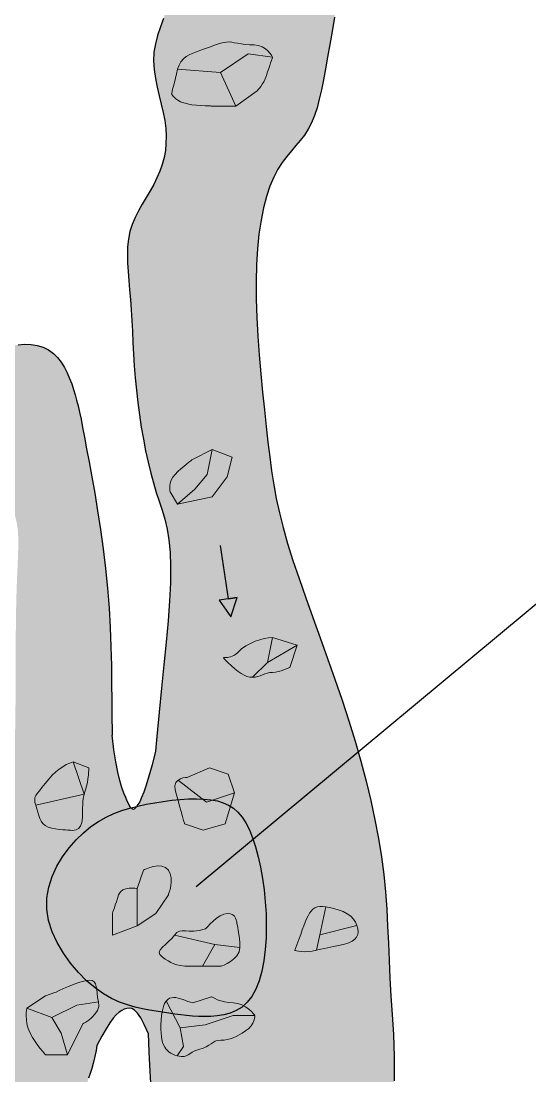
# Model space of a CAD drawing. Header units: metres. Extents: x -231 to 724, y -201 to 398.
# Drawn here: x 685.28 to 690.69, y 203.67 to 214.9 of the extents above; entities that cross this region are included whole.
import ezdxf

# ---------------------------------------------------------------- set-up
doc = ezdxf.new("R2010")
doc.units = ezdxf.units.M
doc.header["$MEASUREMENT"] = 0
for name, color, linetype in [("Blocs - Courant d'air", 204, 'Continuous'), ('Blocs - Echelle', 250, 'Continuous'), ('Blocs - Pentes', 36, 'Continuous'), ('Topo Dessin - Fond', 254, 'Continuous'), ('Topo Dessin - Galeries', 10, 'Continuous'), ('Topo Dessin - Légendes Grosses', 176, 'Continuous'), ('Topo Dessin - Puits', 36, 'Continuous'), ('Topo Dessin - Spéléothèmes', 26, 'Continuous')]:
    doc.layers.add(name, color=color, linetype=linetype)
doc.styles.add('PUITS', font='WINGDNG3.TTF')
doc.linetypes.add('PUITS_2-', pattern='A,0.6,["q",PUITS,S=1,R=0,X=-0.4,Y=-1],0.6', length=1.2)

# ---------------------------------------------------------------- blocks, each defined once
blk = doc.blocks.new('*U180')
at = {"layer": 'Topo Dessin - Spéléothèmes'}
h = blk.add_hatch(color=255, dxfattribs=at)
h.dxf.hatch_style = 2
edge = h.paths.add_edge_path()
edge.add_spline(control_points=[(0.312, 1.058), (-0.009, 0.95), (-0.33, 0.737), (-0.651, 0.309), (-0.971, -0.119), (-1.078, -0.119), (-0.971, -0.44), (-0.864, -0.761), (-0.864, -1.081), (-0.543, -1.189), (-0.223, -1.295), (0.205, -1.295), (0.205, -1.295), (0.205, -1.295), (0.633, -1.402), (0.633, -0.867), (0.633, -0.333), (0.633, -0.226), (0.74, 0.095), (0.847, 0.416), (0.847, 0.843), (0.847, 0.843), (0.847, 0.843), (0.312, 1.058), (0.312, 1.058)], knot_values=[0, 0, 0, 0, 1, 1, 1, 2, 2, 2, 3, 3, 3, 4, 4, 4, 5, 5, 5, 6, 6, 6, 7, 7, 7, 8, 8, 8, 8], degree=3, periodic=0)
at = {"layer": 'Topo Dessin - Spéléothèmes', "lineweight": 5}
blk.add_lwpolyline([(-0.971, -0.44), (0.693, -0.055), (0.312, 1.058)], dxfattribs=at)
at = {"layer": 'Topo Dessin - Spéléothèmes', "lineweight": 9}
blk.add_open_spline([(0.312, 1.058), (-0.009, 0.95), (-0.33, 0.737), (-0.651, 0.309), (-0.971, -0.119), (-1.078, -0.119), (-0.971, -0.44), (-0.864, -0.761), (-0.864, -1.081), (-0.543, -1.189), (-0.223, -1.295), (0.205, -1.295), (0.205, -1.295), (0.205, -1.295), (0.633, -1.402), (0.633, -0.867), (0.633, -0.333), (0.633, -0.226), (0.74, 0.095), (0.847, 0.416), (0.847, 0.843), (0.847, 0.843), (0.847, 0.843), (0.312, 1.058), (0.312, 1.058)], degree=3, knots=[0, 0, 0, 0, 1, 1, 1, 2, 2, 2, 3, 3, 3, 4, 4, 4, 5, 5, 5, 6, 6, 6, 7, 7, 7, 8, 8, 8, 8], dxfattribs=at)
blk = doc.blocks.new('*U186')
at = {"layer": 'Topo Dessin - Spéléothèmes'}
h = blk.add_hatch(color=255, dxfattribs=at)
h.dxf.hatch_style = 2
edge = h.paths.add_edge_path()
edge.add_spline(control_points=[(-0.642, 0.856), (-0.642, 0.856), (-1.177, 0.856), (-1.07, 0.428), (-0.963, 0), (-0.749, -0.748), (-0.749, -0.748), (-0.749, -0.748), (-0.107, -0.963), (-0.107, -0.963), (-0.107, -0.963), (0.642, -0.748), (0.642, -0.748), (0.642, -0.748), (0.963, 0.321), (0.963, 0.321), (0.963, 0.321), (0.749, 0.963), (0.749, 0.963), (0.749, 0.963), (0.107, 1.177), (0.107, 1.177), (0.107, 1.177), (-0.642, 0.856), (-0.642, 0.856)], knot_values=[0, 0, 0, 0, 1, 1, 1, 2, 2, 2, 3, 3, 3, 4, 4, 4, 5, 5, 5, 6, 6, 6, 7, 7, 7, 8, 8, 8, 8], degree=3, periodic=0)
at = {"layer": 'Topo Dessin - Spéléothèmes', "lineweight": 5}
blk.add_lwpolyline([(-0.963, 0.749), (0, 0), (0.963, 0.321)], dxfattribs=at)
at = {"layer": 'Topo Dessin - Spéléothèmes', "lineweight": 9}
blk.add_open_spline([(-0.642, 0.856), (-0.642, 0.856), (-1.177, 0.856), (-1.07, 0.428), (-0.963, 0), (-0.749, -0.748), (-0.749, -0.748), (-0.749, -0.748), (-0.107, -0.963), (-0.107, -0.963), (-0.107, -0.963), (0.642, -0.748), (0.642, -0.748), (0.642, -0.748), (0.963, 0.321), (0.963, 0.321), (0.963, 0.321), (0.749, 0.963), (0.749, 0.963), (0.749, 0.963), (0.107, 1.177), (0.107, 1.177), (0.107, 1.177), (-0.642, 0.856), (-0.642, 0.856)], degree=3, knots=[0, 0, 0, 0, 1, 1, 1, 2, 2, 2, 3, 3, 3, 4, 4, 4, 5, 5, 5, 6, 6, 6, 7, 7, 7, 8, 8, 8, 8], dxfattribs=at)
blk = doc.blocks.new('*U187')
at = {"layer": 'Topo Dessin - Spéléothèmes'}
h = blk.add_hatch(color=255, dxfattribs=at)
h.dxf.hatch_style = 2
edge = h.paths.add_edge_path()
edge.add_spline(control_points=[(-0.428, 0.749), (-0.855, 0.856), (-1.39, 1.283), (-1.497, 0.321), (-1.604, -0.641), (-1.39, -0.962), (-0.962, -1.069), (-0.535, -1.176), (-0.641, -0.962), (-0.214, -0.855), (0.214, -0.748), (0.214, -0.535), (0.535, -0.535), (0.855, -0.535), (1.07, -0.428), (1.39, -0.214), (1.711, 0), (1.711, 0.321), (1.711, 0.321), (1.711, 0.321), (1.39, 0.749), (0.963, 0.749), (0.535, 0.749), (0.214, 0.963), (0.214, 0.963), (0.214, 0.963), (-0.428, 0.749), (-0.428, 0.749)], knot_values=[0, 0, 0, 0, 1, 1, 1, 2, 2, 2, 3, 3, 3, 4, 4, 4, 5, 5, 5, 6, 6, 6, 7, 7, 7, 8, 8, 8, 9, 9, 9, 9], degree=3, periodic=0)
at = {"layer": 'Topo Dessin - Spéléothèmes', "lineweight": 5}
for points in [[(-1.34, 0.815), (-0.855, -0.107), (0, 0), (0.963, 0.321), (1.711, 0.321)], [(-0.855, -0.107), (-0.749, -0.748), (-0.962, -1.069)]]:
    blk.add_lwpolyline(points, dxfattribs=at)
at = {"layer": 'Topo Dessin - Spéléothèmes', "lineweight": 9}
blk.add_open_spline([(-0.428, 0.749), (-0.855, 0.856), (-1.39, 1.283), (-1.497, 0.321), (-1.604, -0.641), (-1.39, -0.962), (-0.962, -1.069), (-0.535, -1.176), (-0.641, -0.962), (-0.214, -0.855), (0.214, -0.748), (0.214, -0.535), (0.535, -0.535), (0.855, -0.535), (1.07, -0.428), (1.39, -0.214), (1.711, 0), (1.711, 0.321), (1.711, 0.321), (1.711, 0.321), (1.39, 0.749), (0.963, 0.749), (0.535, 0.749), (0.214, 0.963), (0.214, 0.963), (0.214, 0.963), (-0.428, 0.749), (-0.428, 0.749)], degree=3, knots=[0, 0, 0, 0, 1, 1, 1, 2, 2, 2, 3, 3, 3, 4, 4, 4, 5, 5, 5, 6, 6, 6, 7, 7, 7, 8, 8, 8, 9, 9, 9, 9], dxfattribs=at)
blk = doc.blocks.new('*U181')
at = {"layer": 'Topo Dessin - Spéléothèmes'}
h = blk.add_hatch(color=255, dxfattribs=at)
h.dxf.hatch_style = 2
edge = h.paths.add_edge_path()
edge.add_spline(control_points=[(-0.214, 0.748), (-0.214, 0.748), (-0.856, 0.32), (-0.856, 0.32), (-0.856, 0.32), (-0.963, -0.107), (-0.749, -0.535), (-0.535, -0.963), (-0.214, -1.284), (-0.214, -1.284), (-0.214, -1.284), (0.535, -1.284), (0.535, -1.284), (0.535, -1.284), (1.069, -0.214), (1.069, -0.214), (1.069, -0.214), (1.711, 0.107), (1.604, 0.535), (1.497, 0.963), (1.604, 1.283), (1.284, 1.283), (0.963, 1.283), (0.107, 0.856), (0.107, 0.856), (0.107, 0.856), (-0.214, 0.748), (-0.214, 0.748)], knot_values=[0, 0, 0, 0, 1, 1, 1, 2, 2, 2, 3, 3, 3, 4, 4, 4, 5, 5, 5, 6, 6, 6, 7, 7, 7, 8, 8, 8, 9, 9, 9, 9], degree=3, periodic=0)
at = {"layer": 'Topo Dessin - Spéléothèmes', "lineweight": 5}
for points in [[(-0.856, 0.32), (0, 0), (0.855, 0.428), (1.604, 0.535)], [(0, 0), (0.321, -0.535), (0.535, -1.284)]]:
    blk.add_lwpolyline(points, dxfattribs=at)
at = {"layer": 'Topo Dessin - Spéléothèmes', "lineweight": 9}
blk.add_open_spline([(-0.214, 0.748), (-0.214, 0.748), (-0.856, 0.32), (-0.856, 0.32), (-0.856, 0.32), (-0.963, -0.107), (-0.749, -0.535), (-0.535, -0.963), (-0.214, -1.284), (-0.214, -1.284), (-0.214, -1.284), (0.535, -1.284), (0.535, -1.284), (0.535, -1.284), (1.069, -0.214), (1.069, -0.214), (1.069, -0.214), (1.711, 0.107), (1.604, 0.535), (1.497, 0.963), (1.604, 1.283), (1.284, 1.283), (0.963, 1.283), (0.107, 0.856), (0.107, 0.856), (0.107, 0.856), (-0.214, 0.748), (-0.214, 0.748)], degree=3, knots=[0, 0, 0, 0, 1, 1, 1, 2, 2, 2, 3, 3, 3, 4, 4, 4, 5, 5, 5, 6, 6, 6, 7, 7, 7, 8, 8, 8, 9, 9, 9, 9], dxfattribs=at)
blk = doc.blocks.new('*U183')
at = {"layer": 'Topo Dessin - Spéléothèmes'}
h = blk.add_hatch(color=255, dxfattribs=at)
h.dxf.hatch_style = 2
edge = h.paths.add_edge_path()
edge.add_spline(control_points=[(-0.321, 0.535), (-0.963, 0.321), (-1.177, 0.642), (-1.39, 0.321), (-1.604, 0), (-2.139, -0.214), (-1.818, -0.428), (-1.497, -0.641), (-1.39, -0.749), (-0.856, -0.749), (-0.321, -0.749), (0.214, -0.749), (0.214, -0.749), (0.214, -0.749), (0.855, -0.535), (0.855, -0.107), (0.855, 0.321), (0.749, 0.748), (0.749, 0.748), (0.749, 0.748), (0.749, 1.069), (0.428, 1.069), (0.107, 1.069), (-0.321, 0.535), (-0.321, 0.535)], knot_values=[0, 0, 0, 0, 1, 1, 1, 2, 2, 2, 3, 3, 3, 4, 4, 4, 5, 5, 5, 6, 6, 6, 7, 7, 7, 8, 8, 8, 8], degree=3, periodic=0)
at = {"layer": 'Topo Dessin - Spéléothèmes', "lineweight": 5}
for points in [[(-1.39, 0.321), (0, 0), (0.855, -0.107)], [(0, 0), (-0.428, -0.749)]]:
    blk.add_lwpolyline(points, dxfattribs=at)
at = {"layer": 'Topo Dessin - Spéléothèmes', "lineweight": 9}
blk.add_open_spline([(-0.321, 0.535), (-0.963, 0.321), (-1.177, 0.642), (-1.39, 0.321), (-1.604, 0), (-2.139, -0.214), (-1.818, -0.428), (-1.497, -0.641), (-1.39, -0.749), (-0.856, -0.749), (-0.321, -0.749), (0.214, -0.749), (0.214, -0.749), (0.214, -0.749), (0.855, -0.535), (0.855, -0.107), (0.855, 0.321), (0.749, 0.748), (0.749, 0.748), (0.749, 0.748), (0.749, 1.069), (0.428, 1.069), (0.107, 1.069), (-0.321, 0.535), (-0.321, 0.535)], degree=3, knots=[0, 0, 0, 0, 1, 1, 1, 2, 2, 2, 3, 3, 3, 4, 4, 4, 5, 5, 5, 6, 6, 6, 7, 7, 7, 8, 8, 8, 8], dxfattribs=at)
blk = doc.blocks.new('*U184')
at = {"layer": 'Topo Dessin - Spéléothèmes'}
h = blk.add_hatch(color=255, dxfattribs=at)
h.dxf.hatch_style = 2
edge = h.paths.add_edge_path()
edge.add_spline(control_points=[(-0.372, 0.245), (-0.372, 0.245), (-0.907, 0.352), (-1.014, 0.031), (-1.121, -0.29), (-1.228, -0.611), (-1.228, -0.611), (-1.228, -0.611), (-1.228, -1.359), (-1.228, -1.359), (-1.228, -1.359), (-0.372, -1.039), (-0.372, -1.039), (-0.372, -1.039), (0.27, -0.611), (0.27, -0.611), (0.27, -0.611), (0.697, 0.031), (0.697, 0.031), (0.697, 0.031), (0.911, 0.565), (0.697, 0.886), (0.484, 1.207), (-0.158, 0.886), (-0.158, 0.886), (-0.158, 0.886), (-0.372, 0.245), (-0.372, 0.245)], knot_values=[0, 0, 0, 0, 1, 1, 1, 2, 2, 2, 3, 3, 3, 4, 4, 4, 5, 5, 5, 6, 6, 6, 7, 7, 7, 8, 8, 8, 9, 9, 9, 9], degree=3, periodic=0)
at = {"layer": 'Topo Dessin - Spéléothèmes', "lineweight": 5}
blk.add_lwpolyline([(-0.372, 0.245), (-0.372, -1.039)], dxfattribs=at)
at = {"layer": 'Topo Dessin - Spéléothèmes', "lineweight": 9}
blk.add_open_spline([(-0.372, 0.245), (-0.372, 0.245), (-0.907, 0.352), (-1.014, 0.031), (-1.121, -0.29), (-1.228, -0.611), (-1.228, -0.611), (-1.228, -0.611), (-1.228, -1.359), (-1.228, -1.359), (-1.228, -1.359), (-0.372, -1.039), (-0.372, -1.039), (-0.372, -1.039), (0.27, -0.611), (0.27, -0.611), (0.27, -0.611), (0.697, 0.031), (0.697, 0.031), (0.697, 0.031), (0.911, 0.565), (0.697, 0.886), (0.484, 1.207), (-0.158, 0.886), (-0.158, 0.886), (-0.158, 0.886), (-0.372, 0.245), (-0.372, 0.245)], degree=3, knots=[0, 0, 0, 0, 1, 1, 1, 2, 2, 2, 3, 3, 3, 4, 4, 4, 5, 5, 5, 6, 6, 6, 7, 7, 7, 8, 8, 8, 9, 9, 9, 9], dxfattribs=at)
blk = doc.blocks.new('*U185')
at = {"layer": 'Topo Dessin - Spéléothèmes'}
h = blk.add_hatch(color=255, dxfattribs=at)
h.dxf.hatch_style = 2
edge = h.paths.add_edge_path()
edge.add_spline(control_points=[(8.03, 26.75), (0, 26.75), (-10.7, 21.39), (-18.72, 18.72), (-26.73, 16.05), (-34.76, 13.38), (-37.43, 2.69), (-40.1, -8.01), (-42.77, -18.71), (-42.77, -18.71), (-42.77, -18.71), (-40.1, -24.06), (-32.09, -26.73), (-24.06, -29.4), (-8.03, -29.4), (-8.03, -29.4), (-8.03, -29.4), (13.37, -29.4), (13.37, -29.4), (13.37, -29.4), (32.09, -16.04), (32.09, -16.04), (32.09, -16.04), (37.43, -10.68), (40.1, -2.67), (42.77, 5.36), (45.46, 13.37), (45.46, 13.37), (45.46, 13.37), (40.1, 24.06), (29.4, 24.06), (18.72, 24.06), (8.03, 26.75), (8.03, 26.75)], knot_values=[0, 0, 0, 0, 1, 1, 1, 2, 2, 2, 3, 3, 3, 4, 4, 4, 5, 5, 5, 6, 6, 6, 7, 7, 7, 8, 8, 8, 9, 9, 9, 10, 10, 10, 11, 11, 11, 11], degree=3, periodic=0)
at = {"layer": 'Topo Dessin - Spéléothèmes', "lineweight": 5}
for points in [[(-37.43, 2.69), (0, 0), (24.06, 16.05), (45.46, 13.37)], [(0, 0), (13.37, -29.4)]]:
    blk.add_lwpolyline(points, dxfattribs=at)
at = {"layer": 'Topo Dessin - Spéléothèmes', "lineweight": 9}
blk.add_open_spline([(8.03, 26.75), (0, 26.75), (-10.7, 21.39), (-18.72, 18.72), (-26.73, 16.05), (-34.76, 13.38), (-37.43, 2.69), (-40.1, -8.01), (-42.77, -18.71), (-42.77, -18.71), (-42.77, -18.71), (-40.1, -24.06), (-32.09, -26.73), (-24.06, -29.4), (-8.03, -29.4), (-8.03, -29.4), (-8.03, -29.4), (13.37, -29.4), (13.37, -29.4), (13.37, -29.4), (32.09, -16.04), (32.09, -16.04), (32.09, -16.04), (37.43, -10.68), (40.1, -2.67), (42.77, 5.36), (45.46, 13.37), (45.46, 13.37), (45.46, 13.37), (40.1, 24.06), (29.4, 24.06), (18.72, 24.06), (8.03, 26.75), (8.03, 26.75)], degree=3, knots=[0, 0, 0, 0, 1, 1, 1, 2, 2, 2, 3, 3, 3, 4, 4, 4, 5, 5, 5, 6, 6, 6, 7, 7, 7, 8, 8, 8, 9, 9, 9, 10, 10, 10, 11, 11, 11, 11], dxfattribs=at)
blk = doc.blocks.new('block 519')
at = {"layer": 'Topo Dessin - Spéléothèmes'}
h = blk.add_hatch(color=255, dxfattribs=at)
h.dxf.hatch_style = 2
edge = h.paths.add_edge_path()
edge.add_spline(control_points=[(-0.855, -0.535), (-0.428, 0.535), (-0.428, 1.069), (0.214, 0.963), (0.855, 0.855), (1.177, 0.641), (1.283, 0.32), (1.39, 0), (1.283, -0.214), (0.855, -0.321), (0.428, -0.428), (0.321, -0.428), (-0.107, -0.535), (-0.535, -0.642), (-0.855, -0.535), (-0.855, -0.535)], knot_values=[0, 0, 0, 0, 1, 1, 1, 2, 2, 2, 3, 3, 3, 4, 4, 4, 5, 5, 5, 5], degree=3, periodic=0)
at = {"layer": 'Topo Dessin - Spéléothèmes', "lineweight": 5}
for points in [[(0.214, 0.963), (0, 0), (1.283, 0.32)], [(0, 0), (-0.107, -0.535)]]:
    blk.add_lwpolyline(points, dxfattribs=at)
at = {"layer": 'Topo Dessin - Spéléothèmes', "lineweight": 9}
blk.add_open_spline([(-0.855, -0.535), (-0.428, 0.535), (-0.428, 1.069), (0.214, 0.963), (0.855, 0.855), (1.177, 0.641), (1.283, 0.32), (1.39, 0), (1.283, -0.214), (0.855, -0.321), (0.428, -0.428), (0.321, -0.428), (-0.107, -0.535), (-0.535, -0.642), (-0.855, -0.535), (-0.855, -0.535)], degree=3, knots=[0, 0, 0, 0, 1, 1, 1, 2, 2, 2, 3, 3, 3, 4, 4, 4, 5, 5, 5, 5], dxfattribs=at)
blk = doc.blocks.new('*U193')
at = {"layer": 'Topo Dessin - Spéléothèmes'}
h = blk.add_hatch(color=255, dxfattribs=at)
h.dxf.hatch_style = 2
edge = h.paths.add_edge_path()
edge.add_spline(control_points=[(-0.299, 0.798), (-0.299, 0.798), (-0.726, 0.477), (-1.047, 0.156), (-1.368, -0.165), (-1.261, -0.592), (-1.261, -0.592), (-1.261, -0.592), (-0.941, -1.128), (-0.941, -1.128), (-0.941, -1.128), (0.557, -0.807), (0.557, -0.807), (0.557, -0.807), (1.199, 0.049), (1.199, 0.049), (1.199, 0.049), (1.412, 0.905), (1.412, 0.905), (1.412, 0.905), (0.557, 1.225), (0.557, 1.225), (0.557, 1.225), (-0.299, 0.798), (-0.299, 0.798)], knot_values=[0, 0, 0, 0, 1, 1, 1, 2, 2, 2, 3, 3, 3, 4, 4, 4, 5, 5, 5, 6, 6, 6, 7, 7, 7, 8, 8, 8, 8], degree=3, periodic=0)
at = {"layer": 'Topo Dessin - Spéléothèmes', "lineweight": 5}
blk.add_lwpolyline([(0.557, 1.225), (0.343, 0.156), (-0.192, -0.485), (-0.941, -1.128)], dxfattribs=at)
at = {"layer": 'Topo Dessin - Spéléothèmes', "lineweight": 9}
blk.add_open_spline([(-0.299, 0.798), (-0.299, 0.798), (-0.726, 0.477), (-1.047, 0.156), (-1.368, -0.165), (-1.261, -0.592), (-1.261, -0.592), (-1.261, -0.592), (-0.941, -1.128), (-0.941, -1.128), (-0.941, -1.128), (0.557, -0.807), (0.557, -0.807), (0.557, -0.807), (1.199, 0.049), (1.199, 0.049), (1.199, 0.049), (1.412, 0.905), (1.412, 0.905), (1.412, 0.905), (0.557, 1.225), (0.557, 1.225), (0.557, 1.225), (-0.299, 0.798), (-0.299, 0.798)], degree=3, knots=[0, 0, 0, 0, 1, 1, 1, 2, 2, 2, 3, 3, 3, 4, 4, 4, 5, 5, 5, 6, 6, 6, 7, 7, 7, 8, 8, 8, 8], dxfattribs=at)
blk = doc.blocks.new('*U192')
at = {"layer": 'Topo Dessin - Spéléothèmes'}
h = blk.add_hatch(color=255, dxfattribs=at)
h.dxf.hatch_style = 2
edge = h.paths.add_edge_path()
edge.add_spline(control_points=[(0.214, 1.069), (-0.214, 1.069), (-0.856, 0.856), (-1.284, 0.428), (-1.712, 0), (-2.139, 0.427), (-1.712, 0), (-1.284, -0.428), (-0.963, -0.641), (-0.642, -0.641), (-0.321, -0.641), (-0.107, -0.428), (0.214, -0.428), (0.535, -0.428), (0.962, -0.214), (0.962, -0.214), (0.962, -0.214), (1.283, 0.748), (1.283, 0.748), (1.283, 0.748), (0.214, 1.069), (0.214, 1.069)], knot_values=[0, 0, 0, 0, 1, 1, 1, 2, 2, 2, 3, 3, 3, 4, 4, 4, 5, 5, 5, 6, 6, 6, 7, 7, 7, 7], degree=3, periodic=0)
at = {"layer": 'Topo Dessin - Spéléothèmes', "lineweight": 5}
for points in [[(0.214, 1.069), (0, 0), (-0.642, -0.641)], [(0, 0), (1.283, 0.748)]]:
    blk.add_lwpolyline(points, dxfattribs=at)
at = {"layer": 'Topo Dessin - Spéléothèmes', "color": 0, "lineweight": 5}
blk.add_lwpolyline([(0, 0), (0, 0)], dxfattribs=at)
at = {"layer": 'Topo Dessin - Spéléothèmes', "lineweight": 9}
blk.add_open_spline([(0.214, 1.069), (-0.214, 1.069), (-0.856, 0.856), (-1.284, 0.428), (-1.712, 0), (-2.139, 0.427), (-1.712, 0), (-1.284, -0.428), (-0.963, -0.641), (-0.642, -0.641), (-0.321, -0.641), (-0.107, -0.428), (0.214, -0.428), (0.535, -0.428), (0.962, -0.214), (0.962, -0.214), (0.962, -0.214), (1.283, 0.748), (1.283, 0.748), (1.283, 0.748), (0.214, 1.069), (0.214, 1.069)], degree=3, knots=[0, 0, 0, 0, 1, 1, 1, 2, 2, 2, 3, 3, 3, 4, 4, 4, 5, 5, 5, 6, 6, 6, 7, 7, 7, 7], dxfattribs=at)
blk = doc.blocks.new('Pente 000')
at = {"layer": 'Blocs - Pentes'}
h = blk.add_hatch(color=256, dxfattribs=at)
h.dxf.hatch_style = 1
h.paths.add_polyline_path([(1.248, -0.605), (2.439, -0.009), (1.248, 0.586)])
for p, q in [((1.248, -0.009), (1.248, 0.586)), ((1.248, 0.586), (1.248, -0.605)), ((2.439, -0.009), (1.248, 0.586)), ((-2.28, -0.009), (1.248, -0.009)), ((1.248, -0.605), (2.439, -0.009))]:
    blk.add_line(p, q, dxfattribs=at)

msp = doc.modelspace()

# ---------------------------------------------------------------- hatches: boundary and pattern name
at = {"layer": 'Topo Dessin - Fond'}
h = msp.add_hatch(color=256, dxfattribs=at)
h.dxf.hatch_style = 1
h.paths.add_polyline_path([(685.674, 217.029), (685.735, 216.999), (685.802, 216.95), (685.874, 216.881), (685.952, 216.795), (686.033, 216.694), (686.117, 216.583), (686.202, 216.464), (686.287, 216.341), (686.372, 216.217), (686.454, 216.096), (686.533, 215.98), (686.608, 215.869), (686.676, 215.762), (686.736, 215.66), (686.786, 215.561), (686.825, 215.466), (686.852, 215.372), (686.864, 215.281), (686.861, 215.19), (686.846, 215.101), (686.821, 215.012), (686.792, 214.924), (686.761, 214.835), (686.731, 214.746), (686.707, 214.656), (686.691, 214.566), (686.687, 214.474), (686.693, 214.381), (686.707, 214.288), (686.726, 214.195), (686.747, 214.103), (686.77, 214.013), (686.791, 213.924), (686.807, 213.838), (686.818, 213.754), (686.822, 213.673), (686.82, 213.595), (686.813, 213.519), (686.799, 213.444), (686.78, 213.371), (686.755, 213.3), (686.724, 213.229), (686.689, 213.159), (686.65, 213.09), (686.609, 213.02), (686.568, 212.95), (686.528, 212.879), (686.492, 212.807), (686.461, 212.733), (686.437, 212.657), (686.421, 212.578), (686.412, 212.496), (686.409, 212.411), (686.411, 212.323), (686.416, 212.231), (686.424, 212.136), (686.433, 212.036), (686.441, 211.933), (686.449, 211.824), (686.456, 211.712), (686.462, 211.596), (686.468, 211.476), (686.475, 211.353), (686.483, 211.228), (686.493, 211.1), (686.505, 210.97), (686.52, 210.839), (686.537, 210.707), (686.557, 210.576), (686.579, 210.447), (686.603, 210.322), (686.629, 210.202), (686.657, 210.087), (686.686, 209.981), (686.717, 209.881), (686.748, 209.787), (686.779, 209.693), (686.806, 209.596), (686.831, 209.491), (686.85, 209.375), (686.863, 209.243), (686.869, 209.092), (686.867, 208.919), (686.857, 208.725), (686.842, 208.513), (686.821, 208.286), (686.798, 208.046), (686.772, 207.798), (686.747, 207.543), (686.722, 207.284), (686.699, 207.023), (686.678, 206.763), (686.66, 206.503), (686.644, 206.246), (686.631, 205.99), (686.621, 205.738), (686.614, 205.491), (686.61, 205.248), (686.609, 205.011), (686.611, 204.781), (686.615, 204.556), (686.621, 204.338), (686.629, 204.126), (686.638, 203.921), (686.648, 203.721), (686.659, 203.529), (686.67, 203.342), (686.681, 203.163), (686.693, 202.991), (686.706, 202.827), (686.72, 202.672), (686.735, 202.525), (686.751, 202.388), (686.77, 202.261), (689.077, 202.169), (689.152, 202.608), (689.203, 202.992), (689.233, 203.326), (689.246, 203.619), (689.247, 203.878), (689.239, 204.11), (689.227, 204.322), (689.213, 204.52), (689.203, 204.712), (689.194, 204.899), (689.186, 205.082), (689.178, 205.264), (689.168, 205.446), (689.154, 205.629), (689.136, 205.814), (689.112, 206.003), (689.081, 206.198), (689.043, 206.397), (688.999, 206.6), (688.949, 206.808), (688.892, 207.019), (688.831, 207.233), (688.764, 207.451), (688.693, 207.671), (688.617, 207.892), (688.539, 208.114), (688.46, 208.334), (688.382, 208.55), (688.307, 208.76), (688.236, 208.963), (688.171, 209.156), (688.114, 209.337), (688.066, 209.506), (688.026, 209.664), (687.993, 209.815), (687.966, 209.963), (687.943, 210.11), (687.923, 210.26), (687.905, 210.417), (687.886, 210.583), (687.867, 210.761), (687.847, 210.949), (687.829, 211.144), (687.812, 211.344), (687.797, 211.545), (687.786, 211.744), (687.779, 211.939), (687.778, 212.127), (687.782, 212.306), (687.793, 212.474), (687.809, 212.631), (687.831, 212.777), (687.858, 212.911), (687.89, 213.032), (687.926, 213.142), (687.966, 213.238), (688.01, 213.321), (688.057, 213.394), (688.105, 213.458), (688.154, 213.517), (688.203, 213.572), (688.249, 213.627), (688.293, 213.684), (688.333, 213.746), (688.368, 213.815), (688.399, 213.891), (688.427, 213.974), (688.451, 214.066), (688.474, 214.165), (688.496, 214.273), (688.518, 214.389), (688.54, 214.513), (688.563, 214.647), (688.588, 214.788), (688.613, 214.938), (688.639, 215.096), (688.665, 215.26), (688.692, 215.432), (688.718, 215.61), (688.744, 215.793), (688.77, 215.983), (688.795, 216.176), (688.821, 216.371), (688.848, 216.566), (688.876, 216.759), (688.905, 216.948), (688.937, 217.131), (688.972, 217.307), (689.009, 217.474), (689.05, 217.631), (689.095, 217.78), (689.143, 217.92), (689.195, 218.052), (689.252, 218.177), (689.313, 218.295), (689.378, 218.406), (689.449, 218.511), (689.522, 218.611), (689.596, 218.706), (689.669, 218.799), (689.74, 218.89), (689.806, 218.98), (689.866, 219.071), (689.917, 219.163), (689.957, 219.257), (689.987, 219.352), (690.003, 219.448), (690.005, 219.543), (689.992, 219.636), (689.962, 219.726), (689.915, 219.812), (689.848, 219.892), (689.761, 219.966), (689.658, 220.032), (689.54, 220.088), (689.41, 220.133), (689.273, 220.166), (689.13, 220.184), (688.985, 220.185), (688.84, 220.17), (688.699, 220.136), (688.562, 220.085), (688.43, 220.022), (688.304, 219.948), (688.184, 219.867), (688.072, 219.782), (687.967, 219.696), (687.87, 219.611), (687.782, 219.53), (687.704, 219.452), (687.634, 219.373), (687.575, 219.293), (687.525, 219.208), (687.485, 219.117), (687.455, 219.017), (687.436, 218.906), (687.427, 218.783), (687.428, 218.647), (687.437, 218.502), (687.453, 218.349), (687.475, 218.188), (687.503, 218.023), (687.535, 217.855), (687.57, 217.684), (687.606, 217.514), (687.645, 217.344), (687.684, 217.176), (687.723, 217.009), (687.762, 216.844), (687.8, 216.683), (687.836, 216.525), (687.87, 216.371), (687.901, 216.222), (687.93, 216.079), (687.954, 215.943), (687.974, 215.815), (687.99, 215.697), (688, 215.589), (688.005, 215.494), (688.004, 215.412), (687.996, 215.344), (687.982, 215.292), (687.963, 215.255), (687.941, 215.236), (687.915, 215.234), (687.886, 215.25), (687.857, 215.286), (687.826, 215.341), (687.796, 215.417), (687.765, 215.511), (687.732, 215.621), (687.698, 215.745), (687.661, 215.88), (687.621, 216.024), (687.577, 216.176), (687.528, 216.331), (687.474, 216.489), (687.416, 216.648), (687.358, 216.806), (687.3, 216.961), (687.245, 217.112), (687.194, 217.258), (687.151, 217.396), (687.117, 217.526), (687.093, 217.646), (687.078, 217.759), (687.069, 217.865), (687.063, 217.966), (687.059, 218.066), (687.053, 218.166), (687.043, 218.267), (687.027, 218.372), (687.002, 218.483), (686.97, 218.596), (686.93, 218.71), (686.884, 218.822), (686.833, 218.928), (686.777, 219.026), (686.719, 219.114), (686.658, 219.188), (686.595, 219.246), (686.532, 219.29), (686.467, 219.319), (686.402, 219.335), (686.336, 219.339), (686.27, 219.332), (686.204, 219.315), (686.138, 219.29), (686.073, 219.256), (686.007, 219.216), (685.941, 219.168), (685.875, 219.115), (685.808, 219.057), (685.739, 218.994), (685.668, 218.927), (685.596, 218.856), (685.521, 218.783), (685.443, 218.705), (685.362, 218.623), (685.276, 218.535), (685.185, 218.44), (685.089, 218.337), (684.986, 218.224), (684.876, 218.101), (684.759, 217.968), (684.638, 217.825), (684.513, 217.676), (684.389, 217.521), (684.268, 217.364), (684.152, 217.207), (684.043, 217.052), (683.946, 216.901), (683.86, 216.755), (683.785, 216.616), (683.716, 216.483), (683.65, 216.357), (683.585, 216.237), (683.517, 216.123), (683.443, 216.015), (683.359, 215.914), (683.264, 215.82), (683.16, 215.73), (683.048, 215.642), (682.932, 215.557), (682.815, 215.47), (682.699, 215.382), (682.588, 215.289), (682.483, 215.191), (682.388, 215.086), (682.302, 214.976), (682.227, 214.862), (682.16, 214.748), (682.104, 214.634), (682.057, 214.524), (682.019, 214.419), (681.991, 214.322), (681.972, 214.234), (681.962, 214.154), (681.959, 214.082), (681.964, 214.016), (681.975, 213.954), (681.992, 213.896), (682.013, 213.841), (682.039, 213.787), (682.068, 213.733), (682.099, 213.68), (682.131, 213.627), (682.163, 213.575), (682.194, 213.523), (682.223, 213.472), (682.249, 213.422), (682.27, 213.373), (682.286, 213.325), (682.297, 213.278), (682.305, 213.232), (682.311, 213.188), (682.315, 213.146), (682.319, 213.105), (682.323, 213.065), (682.329, 213.027), (682.338, 212.99), (682.348, 212.955), (682.359, 212.92), (682.37, 212.885), (682.381, 212.85), (682.39, 212.813), (682.398, 212.774), (682.401, 212.733), (682.402, 212.688), (682.399, 212.641), (682.393, 212.589), (682.385, 212.533), (682.376, 212.473), (682.366, 212.408), (682.356, 212.337), (682.346, 212.261), (683.71, 212.406), (683.658, 212.554), (683.608, 212.674), (683.559, 212.771), (683.512, 212.847), (683.468, 212.908), (683.427, 212.957), (683.39, 212.997), (683.357, 213.031), (683.329, 213.064), (683.306, 213.096), (683.287, 213.126), (683.274, 213.154), (683.265, 213.181), (683.258, 213.218), (683.266, 213.25), (683.276, 213.27), (683.289, 213.287), (683.307, 213.303), (683.327, 213.317), (683.35, 213.33), (683.376, 213.342), (683.403, 213.352), (683.431, 213.362), (683.46, 213.371), (683.489, 213.381), (683.518, 213.393), (683.547, 213.409), (683.575, 213.43), (683.602, 213.457), (683.628, 213.493), (683.652, 213.539), (683.673, 213.595), (683.692, 213.661), (683.708, 213.733), (683.72, 213.812), (683.728, 213.894), (683.731, 213.978), (683.728, 214.062), (683.72, 214.144), (683.706, 214.223), (683.686, 214.298), (683.664, 214.369), (683.64, 214.438), (683.616, 214.503), (683.593, 214.566), (683.574, 214.625), (683.559, 214.683), (683.55, 214.738), (683.548, 214.791), (683.552, 214.842), (683.562, 214.89), (683.58, 214.936), (683.604, 214.979), (683.636, 215.021), (683.675, 215.059), (683.721, 215.096), (683.774, 215.131), (683.832, 215.165), (683.897, 215.199), (683.966, 215.235), (684.04, 215.272), (684.117, 215.313), (684.197, 215.357), (684.279, 215.406), (684.362, 215.458), (684.446, 215.513), (684.528, 215.571), (684.607, 215.629), (684.684, 215.688), (684.755, 215.745), (684.821, 215.802), (684.879, 215.856), (684.932, 215.908), (684.979, 215.961), (685.021, 216.014), (685.059, 216.07), (685.094, 216.128), (685.126, 216.192), (685.156, 216.26), (685.186, 216.336), (685.214, 216.415), (685.243, 216.498), (685.272, 216.581), (685.302, 216.663), (685.333, 216.742), (685.365, 216.815), (685.4, 216.881), (685.437, 216.938), (685.477, 216.983), (685.52, 217.017), (685.567, 217.037), (685.618, 217.041)])
h = msp.add_hatch(color=256, dxfattribs=at)
h.dxf.hatch_style = 1
h.paths.add_polyline_path([(686.123, 204.304), (686.14, 204.488), (686.158, 204.699), (686.176, 204.931), (686.194, 205.176), (686.21, 205.424), (686.224, 205.67), (686.237, 205.905), (686.246, 206.121), (686.252, 206.313), (686.255, 206.483), (686.256, 206.636), (686.255, 206.779), (686.253, 206.915), (686.251, 207.049), (686.248, 207.187), (686.246, 207.334), (686.245, 207.494), (686.244, 207.666), (686.242, 207.848), (686.239, 208.039), (686.234, 208.238), (686.226, 208.442), (686.215, 208.65), (686.198, 208.861), (686.177, 209.072), (686.152, 209.281), (686.124, 209.486), (686.093, 209.684), (686.062, 209.871), (686.032, 210.046), (686.003, 210.205), (685.976, 210.346), (685.953, 210.468), (685.933, 210.571), (685.916, 210.659), (685.9, 210.735), (685.885, 210.802), (685.869, 210.863), (685.854, 210.92), (685.836, 210.977), (685.817, 211.036), (685.795, 211.095), (685.769, 211.155), (685.74, 211.212), (685.706, 211.267), (685.667, 211.317), (685.622, 211.361), (685.571, 211.398), (685.514, 211.426), (685.451, 211.445), (685.385, 211.456), (685.316, 211.459), (685.246, 211.453), (685.177, 211.439), (685.11, 211.417), (685.047, 211.387), (684.989, 211.35), (684.936, 211.307), (684.886, 211.26), (684.841, 211.211), (684.799, 211.162), (684.759, 211.116), (684.722, 211.073), (684.687, 211.037), (684.653, 211.008), (684.62, 210.987), (684.589, 210.972), (684.547, 210.958), (684.498, 210.954), (684.455, 210.958), (684.416, 210.968), (684.384, 210.985), (684.356, 211.005), (684.318, 211.036), (684.289, 211.064), (684.266, 211.089), (684.241, 211.119), (684.215, 211.155), (684.187, 211.197), (684.158, 211.247), (684.127, 211.306), (684.096, 211.371), (684.064, 211.441), (684.032, 211.516), (684, 211.594), (683.969, 211.672), (683.939, 211.751), (683.912, 211.829), (683.886, 211.904), (683.862, 211.976), (683.839, 212.045), (683.817, 212.112), (683.796, 212.176), (683.775, 212.237), (683.754, 212.296), (683.732, 212.352), (683.71, 212.406), (683.685, 212.457), (683.658, 212.505), (683.628, 212.55), (683.593, 212.591), (683.554, 212.628), (683.509, 212.661), (683.457, 212.69), (683.398, 212.714), (683.334, 212.733), (683.264, 212.747), (683.191, 212.756), (683.114, 212.76), (683.036, 212.757), (682.958, 212.749), (682.88, 212.734), (682.804, 212.713), (682.729, 212.685), (682.658, 212.646), (682.588, 212.597), (682.522, 212.536), (682.46, 212.46), (682.401, 212.369), (682.346, 212.261), (682.407, 212.204), (682.474, 212.139), (682.547, 212.065), (682.625, 211.983), (682.707, 211.893), (682.79, 211.795), (682.87, 211.692), (682.945, 211.584), (683.013, 211.473), (683.07, 211.359), (683.114, 211.244), (683.143, 211.13), (683.157, 211.016), (683.158, 210.905), (683.148, 210.795), (683.128, 210.69), (683.099, 210.588), (683.063, 210.491), (683.021, 210.401), (682.975, 210.316), (682.924, 210.238), (682.899, 210.205), (682.947, 210.243), (682.993, 210.289), (683.036, 210.34), (683.077, 210.395), (683.113, 210.452), (683.147, 210.51), (683.176, 210.567), (683.202, 210.622), (683.224, 210.673), (683.242, 210.721), (683.257, 210.764), (683.271, 210.804), (683.292, 210.862), (683.318, 210.917), (683.352, 210.962), (683.395, 210.995), (683.444, 211.017), (683.497, 211.03), (683.551, 211.032), (683.604, 211.026), (683.652, 211.01), (683.693, 210.984), (683.724, 210.949), (683.742, 210.912), (683.753, 210.882), (683.764, 210.847), (683.775, 210.807), (683.787, 210.76), (683.801, 210.705), (683.817, 210.643), (683.835, 210.575), (683.854, 210.502), (683.874, 210.427), (683.895, 210.352), (683.916, 210.278), (683.936, 210.207), (683.956, 210.141), (683.974, 210.082), (683.992, 210.029), (684.01, 209.982), (684.028, 209.941), (684.048, 209.906), (684.069, 209.875), (684.093, 209.849), (684.12, 209.827), (684.15, 209.808), (684.184, 209.794), (684.221, 209.782), (684.261, 209.775), (684.303, 209.771), (684.348, 209.77), (684.394, 209.774), (684.442, 209.78), (684.492, 209.79), (684.542, 209.803), (684.593, 209.818), (684.643, 209.834), (684.692, 209.85), (684.74, 209.866), (684.785, 209.881), (684.828, 209.894), (684.868, 209.904), (684.924, 209.916), (684.987, 209.915), (685.029, 209.901), (685.056, 209.885), (685.083, 209.864), (685.11, 209.836), (685.135, 209.803), (685.159, 209.763), (685.181, 209.719), (685.201, 209.669), (685.218, 209.615), (685.232, 209.557), (685.242, 209.495), (685.247, 209.43), (685.249, 209.359), (685.248, 209.281), (685.245, 209.194), (685.241, 209.095), (685.236, 208.984), (685.231, 208.857), (685.227, 208.713), (685.224, 208.551), (685.222, 208.375), (685.222, 208.19), (685.221, 208), (685.22, 207.809), (685.219, 207.624), (685.217, 207.449), (685.214, 207.287), (685.209, 207.143), (685.202, 207.014), (685.193, 206.892), (685.182, 206.774), (685.169, 206.653), (685.154, 206.525), (685.137, 206.384), (685.117, 206.225), (685.094, 206.044), (685.07, 205.845), (685.044, 205.635), (685.016, 205.419), (684.988, 205.204), (684.959, 204.995), (684.929, 204.799), (684.9, 204.622), (684.871, 204.468), (684.843, 204.336), (684.815, 204.223), (684.786, 204.126), (684.757, 204.043), (684.728, 203.97), (684.697, 203.905), (684.665, 203.844), (684.632, 203.786), (684.598, 203.728), (684.563, 203.67), (684.526, 203.609), (684.488, 203.545), (684.449, 203.475), (684.41, 203.4), (684.369, 203.317), (684.328, 203.225), (684.287, 203.125), (684.247, 203.02), (684.208, 202.909), (684.172, 202.795), (684.138, 202.68), (684.108, 202.564), (684.082, 202.449), (684.062, 202.336), (684.047, 202.226), (684.038, 202.121), (684.035, 202.019), (684.04, 201.922), (684.051, 201.831), (684.071, 201.745), (684.098, 201.666), (684.134, 201.594), (684.178, 201.528), (684.23, 201.466), (684.289, 201.407), (684.354, 201.349), (684.426, 201.292), (684.504, 201.233), (684.587, 201.171), (684.675, 201.106), (684.767, 201.038), (684.86, 200.967), (684.954, 200.895), (685.046, 200.822), (685.136, 200.75), (685.221, 200.679), (685.3, 200.611), (685.372, 200.545), (685.438, 200.483), (685.499, 200.424), (685.557, 200.368), (685.613, 200.316), (685.67, 200.268), (685.727, 200.223), (685.788, 200.182), (685.853, 200.145), (685.922, 200.113), (685.995, 200.086), (686.073, 200.064), (686.156, 200.05), (686.244, 200.043), (686.336, 200.043), (686.433, 200.053), (686.535, 200.071), (686.639, 200.099), (686.742, 200.137), (686.842, 200.184), (686.936, 200.241), (687.02, 200.308), (687.092, 200.385), (687.15, 200.473), (687.19, 200.57), (687.215, 200.675), (687.226, 200.786), (687.225, 200.901), (687.214, 201.017), (687.196, 201.132), (687.171, 201.243), (687.142, 201.349), (687.111, 201.448), (687.077, 201.538), (687.041, 201.62), (687.002, 201.692), (686.961, 201.755), (686.917, 201.808), (686.87, 201.85), (686.819, 201.882), (686.766, 201.902), (686.711, 201.913), (686.654, 201.916), (686.596, 201.913), (686.538, 201.904), (686.48, 201.893), (686.425, 201.88), (686.371, 201.867), (686.32, 201.855), (686.271, 201.846), (686.224, 201.84), (686.178, 201.839), (686.132, 201.842), (686.086, 201.852), (686.039, 201.868), (685.991, 201.892), (685.941, 201.924), (685.891, 201.963), (685.84, 202.008), (685.792, 202.056), (685.746, 202.106), (685.704, 202.157), (685.667, 202.207), (685.637, 202.254), (685.615, 202.297), (685.599, 202.337), (685.59, 202.374), (685.587, 202.411), (685.589, 202.448), (685.596, 202.486), (685.607, 202.526), (685.622, 202.569), (685.64, 202.617), (685.661, 202.669), (685.683, 202.725), (685.708, 202.785), (685.733, 202.849), (685.76, 202.916), (685.787, 202.987), (685.813, 203.061), (685.839, 203.137), (685.865, 203.216), (685.89, 203.294), (685.913, 203.372), (685.936, 203.447), (685.958, 203.519), (685.978, 203.585), (685.997, 203.644), (686.015, 203.697), (686.031, 203.748), (686.046, 203.801), (686.061, 203.863), (686.076, 203.939), (686.091, 204.034), (686.107, 204.154)])
h = msp.add_hatch(color=256, dxfattribs=at)
h.dxf.hatch_style = 1
h.paths.add_polyline_path([(686.61, 205.248), (686.614, 205.491), (686.621, 205.738), (686.631, 205.99), (686.644, 206.246), (686.66, 206.503), (686.678, 206.763), (686.699, 207.023), (686.708, 207.125), (686.672, 206.98), (686.639, 206.861), (686.61, 206.765), (686.584, 206.689), (686.561, 206.632), (686.54, 206.588), (686.522, 206.557), (686.507, 206.535), (686.493, 206.519), (686.481, 206.51), (686.47, 206.507), (686.459, 206.511), (686.448, 206.521), (686.437, 206.538), (686.424, 206.562), (686.408, 206.593), (686.391, 206.632), (686.372, 206.679), (686.351, 206.739), (686.329, 206.813), (686.307, 206.903), (686.286, 207.012), (686.265, 207.142), (686.247, 207.295), (686.248, 207.187), (686.251, 207.049), (686.253, 206.915), (686.255, 206.779), (686.256, 206.636), (686.255, 206.483), (686.252, 206.313), (686.246, 206.121), (686.237, 205.905), (686.224, 205.67), (686.21, 205.424), (686.194, 205.176), (686.176, 204.931), (686.158, 204.699), (686.14, 204.488), (686.123, 204.304), (686.107, 204.154), (686.091, 204.034), (686.085, 203.994), (686.136, 204.092), (686.182, 204.171), (686.223, 204.234), (686.259, 204.283), (686.291, 204.32), (686.321, 204.347), (686.349, 204.366), (686.376, 204.38), (686.402, 204.389), (686.429, 204.392), (686.457, 204.386), (686.486, 204.369), (686.517, 204.337), (686.551, 204.288), (686.588, 204.218), (686.629, 204.126), (686.621, 204.338), (686.615, 204.556), (686.611, 204.781), (686.609, 205.011)])

# ---------------------------------------------------------------- linework, layer by layer
at = {"layer": 'Topo Dessin - Galeries'}
for points in [[(686.792, 214.924), (686.761, 214.835), (686.731, 214.746), (686.707, 214.656), (686.691, 214.566), (686.687, 214.474), (686.693, 214.381), (686.707, 214.288), (686.726, 214.195), (686.747, 214.103), (686.77, 214.013), (686.791, 213.924), (686.807, 213.838), (686.818, 213.754), (686.822, 213.673), (686.82, 213.595), (686.813, 213.519), (686.799, 213.444), (686.78, 213.371), (686.755, 213.3), (686.724, 213.229), (686.689, 213.159), (686.65, 213.09), (686.609, 213.02), (686.568, 212.95), (686.528, 212.879), (686.492, 212.807), (686.461, 212.733), (686.437, 212.657), (686.421, 212.578), (686.412, 212.496), (686.409, 212.411), (686.411, 212.323), (686.416, 212.231), (686.424, 212.136), (686.433, 212.036), (686.441, 211.933), (686.449, 211.824), (686.456, 211.712), (686.462, 211.596), (686.468, 211.476), (686.475, 211.353), (686.483, 211.228), (686.493, 211.1), (686.505, 210.97), (686.52, 210.839), (686.537, 210.707), (686.557, 210.576), (686.579, 210.447), (686.603, 210.322), (686.629, 210.202), (686.657, 210.087), (686.686, 209.981), (686.717, 209.881), (686.748, 209.787), (686.779, 209.693), (686.806, 209.596), (686.831, 209.491), (686.85, 209.375), (686.863, 209.243), (686.869, 209.092), (686.867, 208.919), (686.857, 208.725), (686.842, 208.513), (686.821, 208.286), (686.798, 208.046), (686.772, 207.798), (686.747, 207.543), (686.722, 207.284), (686.708, 207.125)], [(688.613, 214.938), (688.588, 214.788), (688.563, 214.647), (688.54, 214.513), (688.518, 214.389), (688.496, 214.273), (688.474, 214.165), (688.451, 214.066), (688.427, 213.974), (688.399, 213.891), (688.368, 213.815), (688.333, 213.746), (688.293, 213.684), (688.249, 213.627), (688.203, 213.572), (688.154, 213.517), (688.105, 213.458), (688.057, 213.394), (688.01, 213.321), (687.966, 213.238), (687.926, 213.142), (687.89, 213.032), (687.858, 212.911), (687.831, 212.777), (687.809, 212.631), (687.793, 212.474), (687.782, 212.306), (687.778, 212.127), (687.779, 211.939), (687.786, 211.744), (687.797, 211.545), (687.812, 211.344), (687.829, 211.144), (687.847, 210.949), (687.867, 210.761), (687.886, 210.583), (687.905, 210.417), (687.923, 210.26), (687.943, 210.11), (687.966, 209.963), (687.993, 209.815), (688.026, 209.664), (688.066, 209.506), (688.114, 209.337), (688.171, 209.156), (688.236, 208.963), (688.307, 208.76), (688.382, 208.55), (688.46, 208.334), (688.539, 208.114), (688.617, 207.892), (688.693, 207.671), (688.764, 207.451), (688.831, 207.233), (688.892, 207.019), (688.949, 206.808), (688.999, 206.6), (689.043, 206.397), (689.081, 206.198), (689.112, 206.003), (689.136, 205.814), (689.154, 205.629), (689.168, 205.446), (689.178, 205.264), (689.186, 205.082), (689.194, 204.899), (689.203, 204.712), (689.213, 204.52), (689.227, 204.322), (689.239, 204.11), (689.247, 203.878), (689.246, 203.619)], [(685.246, 211.453), (685.316, 211.459), (685.385, 211.456), (685.451, 211.445), (685.514, 211.426), (685.571, 211.398), (685.622, 211.361), (685.667, 211.317), (685.706, 211.267), (685.74, 211.212), (685.769, 211.155), (685.795, 211.095), (685.817, 211.036), (685.836, 210.977), (685.854, 210.92), (685.869, 210.863), (685.885, 210.802), (685.9, 210.735), (685.916, 210.659), (685.933, 210.571), (685.953, 210.468), (685.976, 210.346), (686.003, 210.205), (686.032, 210.046), (686.062, 209.871), (686.093, 209.684), (686.124, 209.486), (686.152, 209.281), (686.177, 209.072), (686.198, 208.861), (686.215, 208.65), (686.226, 208.442), (686.234, 208.238), (686.239, 208.039), (686.242, 207.848), (686.244, 207.666), (686.245, 207.494), (686.246, 207.334), (686.247, 207.295)], [(686.708, 207.125), (686.672, 206.98), (686.639, 206.861), (686.61, 206.765), (686.584, 206.689), (686.561, 206.632), (686.54, 206.588), (686.522, 206.557), (686.507, 206.535), (686.493, 206.519), (686.481, 206.51), (686.47, 206.507), (686.459, 206.511), (686.448, 206.521), (686.437, 206.538), (686.424, 206.562), (686.408, 206.593), (686.391, 206.632), (686.372, 206.679), (686.351, 206.739), (686.329, 206.813), (686.307, 206.903), (686.286, 207.012), (686.265, 207.142), (686.247, 207.295)], [(686.629, 204.126), (686.588, 204.218), (686.551, 204.288), (686.517, 204.337), (686.486, 204.369), (686.457, 204.386), (686.429, 204.392), (686.402, 204.389), (686.376, 204.38), (686.349, 204.366), (686.321, 204.347), (686.291, 204.32), (686.259, 204.283), (686.223, 204.234), (686.182, 204.171), (686.136, 204.092), (686.085, 203.994)], [(686.629, 204.126), (686.638, 203.921), (686.648, 203.721), (686.659, 203.529), (686.67, 203.342), (686.681, 203.163), (686.693, 202.991), (686.706, 202.827), (686.72, 202.672), (686.735, 202.525), (686.751, 202.388), (686.77, 202.261)], [(686.085, 203.994), (686.076, 203.939), (686.061, 203.863), (686.046, 203.801), (686.031, 203.748), (686.015, 203.697), (685.997, 203.644)]]:
    msp.add_lwpolyline(points, dxfattribs=at)
at = {"layer": 'Topo Dessin - Légendes Grosses'}
msp.add_line((690.964, 208.864), (687.141, 205.681), dxfattribs=at)
at = {"layer": 'Topo Dessin - Puits', "linetype": 'PUITS_2-', "ltscale": 0.08}
msp.add_lwpolyline([(687.884, 205.394), (687.886, 205.265), (687.884, 205.138), (687.875, 205.014), (687.86, 204.896), (687.839, 204.785), (687.811, 204.683), (687.776, 204.593), (687.734, 204.516), (687.685, 204.453), (687.629, 204.403), (687.567, 204.365), (687.503, 204.338), (687.435, 204.32), (687.366, 204.308), (687.298, 204.303), (687.23, 204.301), (687.165, 204.302), (687.101, 204.306), (687.039, 204.311), (686.977, 204.319), (686.914, 204.327), (686.85, 204.337), (686.784, 204.348), (686.716, 204.359), (686.644, 204.371), (686.569, 204.385), (686.491, 204.403), (686.41, 204.426), (686.327, 204.456), (686.241, 204.495), (686.154, 204.545), (686.065, 204.607), (685.976, 204.683), (685.888, 204.771), (685.804, 204.869), (685.728, 204.975), (685.661, 205.088), (685.608, 205.205), (685.57, 205.324), (685.551, 205.445), (685.552, 205.564), (685.572, 205.68), (685.609, 205.793), (685.659, 205.901), (685.72, 206.003), (685.789, 206.097), (685.864, 206.183), (685.943, 206.258), (686.022, 206.323), (686.103, 206.378), (686.184, 206.424), (686.266, 206.462), (686.35, 206.494), (686.435, 206.52), (686.522, 206.542), (686.61, 206.561), (686.7, 206.578), (686.791, 206.592), (686.882, 206.604), (686.972, 206.613), (687.06, 206.618), (687.144, 206.619), (687.224, 206.616), (687.298, 206.609), (687.367, 206.596), (687.429, 206.577), (687.486, 206.551), (687.538, 206.518), (687.586, 206.476), (687.63, 206.424), (687.67, 206.362), (687.707, 206.289), (687.741, 206.204), (687.773, 206.108), (687.801, 206.003), (687.826, 205.891), (687.847, 205.772), (687.864, 205.649), (687.876, 205.522)], close=True, dxfattribs=at)

# ---------------------------------------------------------------- block references
at = {"layer": "Blocs - Courant d'air", "color": 255, "xscale": 0.1632487619516522, "yscale": 0.1632487619516522, "zscale": 0.1632487619516522, "rotation": 278.4325110282333}
msp.add_blockref('Pente 000', (687.454, 208.949), dxfattribs=at)
at = {"layer": 'Blocs - Echelle'}
for name, p, xscale, yscale, zscale in [('*U185', (687.4, 214.352), 0.01218374597375383, 0.01218374597375383, 0.01218374597375383), ('*U193', (687.175, 210.034), 0.2471239554218012, 0.2471239554218012, 0.2471239554218012), ('*U192', (687.9, 208.071), 0.2471239554218012, 0.2471239554218012, 0.2471239554218012), ('*U180', (685.736, 206.687), 0.3094671477333472, 0.3094671477333472, 0.3094671477333472), ('*U186', (687.25, 206.583), 0.3094671477333472, 0.3094671477333472, 0.3094671477333472), ('*U184', (686.63, 205.587), 0.3094671477333472, 0.3094671477333472, 0.3094671477333472), ('block 519', (688.455, 205.172), 0.3094671477333472, 0.3094671477333472, 0.3094671477333472), ('*U183', (687.341, 205.069), 0.3094671477333472, 0.3094671477333472, 0.3094671477333472), ('*U181', (685.606, 204.292), 0.3094671477333472, 0.3094671477333472, 0.3094671477333472), ('*U187', (687.237, 204.215), 0.3094671477333472, 0.3094671477333472, 0.3094671477333472)]:
    msp.add_blockref(name, p, dxfattribs=dict(at, xscale=xscale, yscale=yscale, zscale=zscale))

doc.saveas('drawing.dxf')
